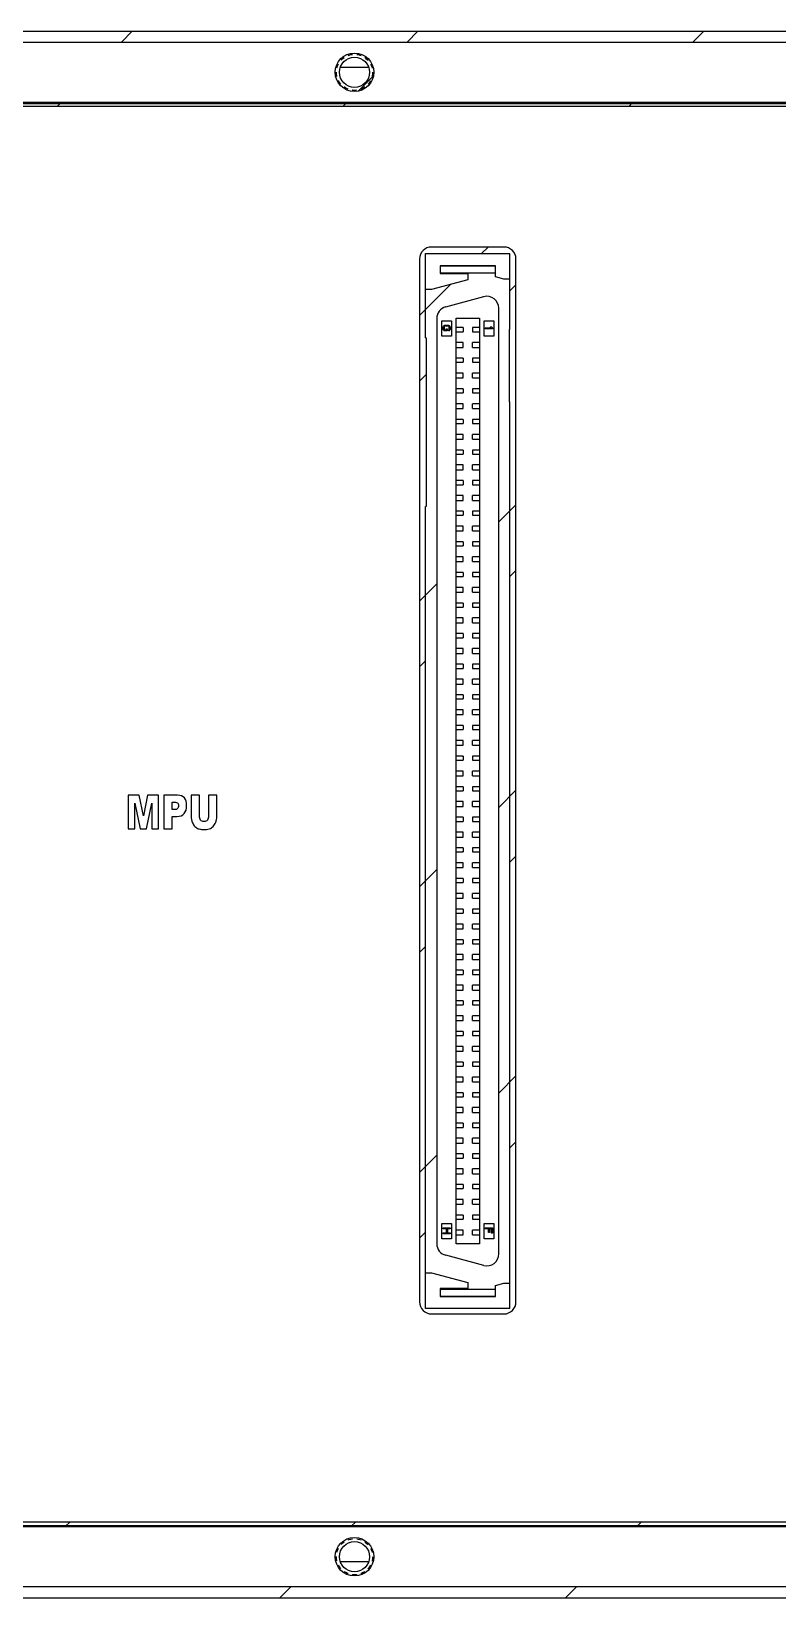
# Model space of a CAD drawing. Header units: inches. Extents: x 0 to 369, y 0 to 130.
# Drawn here: x 183.8 to 245.7, y 0 to 130 of the extents above; entities that cross this region are included whole.
import ezdxf

# ---------------------------------------------------------------- set-up
doc = ezdxf.new("R2010")
doc.units = ezdxf.units.IN
doc.header["$LTSCALE"] = 3.63
doc.header["$MEASUREMENT"] = 0
doc.linetypes.add('HIDDEN', pattern=[0.2, 0.1, -0.1])
for name, color, linetype in [('BRMJ710_4_001_DXF_HIDDEN_LINE', 7, 'CONTINUOUS'), ('BRMJ710_4_00DXF_CONTINUOUS_LINE', 7, 'CONTINUOUS'), ('BRMJ710_4_01DXF_CONTINUOUS_LINE', 7, 'CONTINUOUS'), ('C-1-1734101-DXF_CONTINUOUS_LINE', 7, 'CONTINUOUS')]:
    doc.layers.add(name, color=color, linetype=linetype)

msp = doc.modelspace()

# ---------------------------------------------------------------- linework, layer by layer
at = {"layer": 'BRMJ710_4_001_DXF_HIDDEN_LINE', "color": 8, "linetype": 'HIDDEN'}
for centre in [(210.6, 126.6), (210.6, 3.4)]:
    msp.add_circle(centre, 1.5, dxfattribs=at)
at = {"layer": 'BRMJ710_4_00DXF_CONTINUOUS_LINE', "color": 7, "linetype": 'Continuous'}
for p, q in [((2.5, 130), (363.5, 130)), ((211.78, 127), (209.42, 127)), ((2.5, 124), (363.5, 124)), ((2.8, 123.8), (363.2, 123.8)), ((223, 112.1), (217, 112.1)), ((216, 111.1), (216, 24.55)), ((224, 24.55), (224, 111.1)), ((217, 23.55), (223, 23.55)), ((2.5, 6), (363.5, 6)), ((2.8, 6.3), (363.2, 6.3)), ((209.42, 3), (211.78, 3)), ((2.5, 0), (363.5, 0))]:
    msp.add_line(p, q, dxfattribs=at)
at = {"layer": 'BRMJ710_4_00DXF_CONTINUOUS_LINE', "color": 2, "linetype": 'Continuous'}
for p, q in [((191.26, 129.1), (192.16, 130)), ((214.97, 129.1), (215.87, 130)), ((238.68, 129.1), (239.58, 130)), ((210.9, 125.03), (212.17, 126.3)), ((185.96, 123.8), (186.26, 124.1)), ((209.67, 123.8), (209.97, 124.1)), ((233.38, 123.8), (233.68, 124.1)), ((221.13, 111.55), (221.68, 112.1)), ((220.09, 110.52), (220.13, 110.55)), ((219.48, 109.9), (219.52, 109.94)), ((216, 106.42), (218.58, 109)), ((223.5, 108.46), (224, 108.96)), ((216, 100.96), (216.56, 101.52)), ((222.58, 89.29), (224, 90.71)), ((223.5, 84.75), (224, 85.25)), ((216, 82.71), (217.43, 84.14)), ((216, 77.25), (216.5, 77.75)), ((222.58, 65.58), (224, 67.01)), ((223.5, 61.04), (224, 61.54)), ((216, 59.01), (217.43, 60.43)), ((216, 53.54), (216.5, 54.04)), ((222.58, 41.87), (224, 43.3)), ((223.5, 37.34), (224, 37.84)), ((216, 35.3), (217.43, 36.72)), ((216, 29.84), (216.5, 30.34)), ((186.6, 5.9), (187, 6.3)), ((210.31, 5.9), (210.71, 6.3)), ((234.02, 5.9), (234.42, 6.3)), ((204.41, 0), (205.31, 0.9)), ((228.12, 0), (229.02, 0.9))]:
    msp.add_line(p, q, dxfattribs=at)
at = {"layer": 'BRMJ710_4_00DXF_CONTINUOUS_LINE', "color": 4, "linetype": 'Continuous'}
for p, q in [((192.72, 66.6), (191.82, 66.6)), ((191.82, 66.6), (191.82, 63.8)), ((193.08, 64.9), (192.72, 66.6)), ((193.42, 66.6), (193.08, 64.9)), ((194.33, 66.6), (193.42, 66.6)), ((194.33, 63.8), (194.33, 66.6)), ((195.92, 66.6), (194.77, 66.6)), ((194.77, 66.6), (194.77, 63.8)), ((197.73, 66.6), (197.04, 66.6)), ((197.04, 66.6), (197.04, 64.93)), ((197.73, 64.89), (197.73, 66.6)), ((199.18, 66.6), (198.49, 66.6)), ((198.49, 66.6), (198.49, 64.89)), ((199.18, 64.93), (199.18, 66.6)), ((192.38, 63.8), (192.38, 65.94)), ((192.38, 65.94), (192.82, 63.8)), ((193.33, 63.8), (193.77, 65.94)), ((193.77, 65.94), (193.77, 63.8)), ((195.47, 66.03), (195.67, 66.03)), ((195.47, 65.41), (195.47, 66.03)), ((195.64, 65.41), (195.47, 65.41)), ((191.82, 63.8), (192.38, 63.8)), ((192.82, 63.8), (193.33, 63.8)), ((193.77, 63.8), (194.33, 63.8)), ((194.77, 63.8), (195.47, 63.8)), ((195.47, 64.84), (195.85, 64.84)), ((195.47, 63.8), (195.47, 64.84))]:
    msp.add_line(p, q, dxfattribs=at)
at = {"layer": 'BRMJ710_4_00DXF_CONTINUOUS_LINE', "color": 7, "linetype": 'Continuous'}
for centre in [(210.6, 126.6), (210.6, 3.4)]:
    msp.add_circle(centre, 1.25, dxfattribs=at)
for centre, radius, start, end in [((209.59, 125.38), 1.62, 90.0022, 96.4011), ((211.61, 125.38), 1.62, 83.5989, 89.9978), ((217, 111.1), 1, 90, 180), ((223, 111.1), 1, 0, 90), ((217, 24.55), 1, 180, 270), ((223, 24.55), 1, 270, 0), ((209.59, 4.62), 1.62, 263.5989, 269.9978), ((211.61, 4.62), 1.62, 270.0022, 276.4011)]:
    msp.add_arc(centre, radius, start, end, dxfattribs=at)
at = {"layer": 'BRMJ710_4_00DXF_CONTINUOUS_LINE', "color": 4, "linetype": 'Continuous'}
for points in [[(196.49, 66.38), (196.36, 66.53), (196.17, 66.6), (195.92, 66.6)], [(196.67, 65.74), (196.67, 66.02), (196.61, 66.23), (196.49, 66.38)], [(195.92, 65.49), (195.86, 65.43), (195.77, 65.41), (195.64, 65.41)], [(195.67, 66.03), (195.79, 66.03), (195.88, 66), (195.93, 65.94)], [(195.85, 64.84), (196.13, 64.84), (196.33, 64.92), (196.47, 65.08)], [(196, 65.72), (196, 65.62), (195.97, 65.55), (195.92, 65.49)], [(195.93, 65.94), (195.98, 65.88), (196, 65.8), (196, 65.72)], [(196.47, 65.08), (196.61, 65.24), (196.67, 65.46), (196.67, 65.74)], [(197.04, 64.93), (197.04, 64.79), (197.06, 64.64), (197.1, 64.46)], [(197.1, 64.46), (197.13, 64.35), (197.18, 64.24), (197.25, 64.13)], [(197.25, 64.13), (197.32, 64.03), (197.4, 63.95), (197.49, 63.89)], [(197.49, 63.89), (197.57, 63.84), (197.68, 63.8), (197.81, 63.78)], [(197.83, 64.53), (197.76, 64.62), (197.73, 64.74), (197.73, 64.89)], [(197.81, 63.78), (197.94, 63.76), (198.06, 63.75), (198.17, 63.75)], [(198.11, 64.41), (197.99, 64.41), (197.9, 64.45), (197.83, 64.53)], [(198.39, 64.53), (198.32, 64.45), (198.23, 64.41), (198.11, 64.41)], [(198.17, 63.75), (198.36, 63.75), (198.52, 63.78), (198.65, 63.85)], [(198.49, 64.89), (198.49, 64.74), (198.46, 64.62), (198.39, 64.53)], [(198.65, 63.85), (198.75, 63.89), (198.84, 63.97), (198.93, 64.08)], [(198.93, 64.08), (199.02, 64.19), (199.08, 64.32), (199.12, 64.46)], [(199.12, 64.46), (199.16, 64.61), (199.18, 64.76), (199.18, 64.93)]]:
    msp.add_open_spline(points, degree=3, dxfattribs=at)
at = {"layer": 'BRMJ710_4_01DXF_CONTINUOUS_LINE', "color": 7, "linetype": 'Continuous'}
for p, q in [((2.7, 129.1), (363.3, 129.1)), ((363.3, 124.1), (2.7, 124.1)), ((2.7, 5.9), (363.3, 5.9)), ((363.3, 0.9), (2.7, 0.9))]:
    msp.add_line(p, q, dxfattribs=at)
for centre in [(210.6, 126.6), (210.6, 3.4)]:
    msp.add_circle(centre, 1.6, dxfattribs=at)
at = {"layer": 'C-1-1734101-DXF_CONTINUOUS_LINE', "color": 7, "linetype": 'Continuous'}
for p, q in [((216.5, 104.55), (216.5, 111.55)), ((216.5, 111.55), (223.5, 111.55)), ((217.7, 110.55), (217.7, 109.9)), ((222.3, 110.55), (217.7, 110.55)), ((222.3, 110.52), (217.7, 110.52)), ((222.3, 109.63), (222.3, 110.55)), ((223.5, 105.24), (223.5, 111.55)), ((220, 109.38), (217, 108.58)), ((222.3, 109.94), (217.7, 109.94)), ((217.7, 109.9), (220, 109.9)), ((220, 109.9), (220, 109.38)), ((223, 109.44), (222.3, 109.63)), ((223.5, 109.44), (223, 109.44)), ((217, 108.58), (216.5, 108.58)), ((218.17, 107.13), (221.32, 107.98)), ((222.58, 28.54), (222.58, 107.01)), ((217.43, 106.17), (217.43, 29.38)), ((217.85, 104.7), (217.85, 105.97)), ((217.85, 105.97), (218.65, 105.97)), ((217.95, 105.42), (217.96, 105.48)), ((217.95, 105.31), (217.95, 105.42)), ((217.96, 105.24), (217.95, 105.31)), ((217.96, 105.48), (217.99, 105.53)), ((217.99, 105.53), (218.04, 105.58)), ((218.04, 105.47), (218.03, 105.42)), ((218.03, 105.42), (218.03, 105.31)), ((218.03, 105.31), (218.04, 105.26)), ((218.04, 105.58), (218.09, 105.61)), ((218.06, 105.51), (218.04, 105.47)), ((218.1, 105.53), (218.06, 105.51)), ((218.09, 105.61), (218.15, 105.62)), ((218.15, 105.54), (218.1, 105.53)), ((218.15, 105.62), (218.35, 105.62)), ((218.35, 105.54), (218.15, 105.54)), ((218.21, 105.21), (218.21, 105.32)), ((218.21, 105.32), (218.28, 105.32)), ((218.28, 105.32), (218.28, 105.13)), ((218.35, 105.62), (218.41, 105.61)), ((218.4, 105.53), (218.35, 105.54)), ((218.44, 105.51), (218.4, 105.53)), ((218.41, 105.61), (218.46, 105.58)), ((218.46, 105.47), (218.44, 105.51)), ((218.46, 105.58), (218.51, 105.53)), ((218.47, 105.42), (218.46, 105.47)), ((218.46, 105.26), (218.47, 105.31)), ((218.47, 105.31), (218.47, 105.42)), ((218.51, 105.53), (218.54, 105.48)), ((218.54, 105.48), (218.55, 105.42)), ((218.55, 105.31), (218.54, 105.24)), ((218.55, 105.42), (218.55, 105.31)), ((218.65, 105.97), (218.65, 104.7)), ((219.03, 29.36), (219.03, 106.19)), ((219.03, 106.19), (220.97, 106.19)), ((219.61, 105.41), (219.03, 105.41)), ((219.61, 105.41), (219.61, 105.07)), ((220.39, 105.41), (220.39, 105.07)), ((220.97, 105.41), (220.39, 105.41)), ((220.97, 106.19), (220.97, 29.36)), ((221.35, 104.7), (221.35, 105.97)), ((221.35, 105.97), (222.15, 105.97)), ((221.45, 105.32), (221.45, 105.39)), ((221.45, 105.39), (221.95, 105.39)), ((222.05, 105.32), (221.45, 105.32)), ((221.86, 105.47), (221.96, 105.47)), ((221.95, 105.39), (221.86, 105.47)), ((221.96, 105.47), (222.05, 105.39)), ((222.05, 105.39), (222.05, 105.32)), ((222.15, 105.97), (222.15, 104.7)), ((216.5, 104.55), (216.56, 104.55)), ((216.56, 104.55), (216.56, 90.55)), ((218.65, 104.7), (217.85, 104.7)), ((217.99, 105.2), (217.96, 105.24)), ((218.04, 105.14), (217.99, 105.2)), ((218.04, 105.26), (218.06, 105.22)), ((218.09, 105.13), (218.04, 105.14)), ((218.06, 105.22), (218.1, 105.21)), ((218.28, 105.13), (218.09, 105.13)), ((218.1, 105.21), (218.21, 105.21)), ((218.4, 105.21), (218.44, 105.22)), ((218.4, 105.13), (218.4, 105.21)), ((218.46, 105.14), (218.4, 105.13)), ((218.44, 105.22), (218.46, 105.26)), ((218.51, 105.2), (218.46, 105.14)), ((218.54, 105.24), (218.51, 105.2)), ((219.03, 105.07), (219.61, 105.07)), ((219.61, 104.17), (219.03, 104.17)), ((219.61, 103.77), (219.61, 104.17)), ((220.39, 105.07), (220.97, 105.07)), ((220.39, 103.77), (220.39, 104.17)), ((220.97, 104.17), (220.39, 104.17)), ((222.15, 104.7), (221.35, 104.7)), ((223.45, 99.24), (223.45, 105.24)), ((223.45, 105.24), (223.5, 105.24)), ((219.03, 103.77), (219.61, 103.77)), ((219.61, 102.87), (219.03, 102.87)), ((219.61, 102.87), (219.61, 102.53)), ((220.39, 103.77), (220.97, 103.77)), ((220.39, 102.87), (220.39, 102.53)), ((220.97, 102.87), (220.39, 102.87)), ((219.03, 102.53), (219.61, 102.53)), ((219.61, 101.63), (219.03, 101.63)), ((219.61, 101.23), (219.61, 101.63)), ((220.39, 102.53), (220.97, 102.53)), ((220.39, 101.23), (220.39, 101.63)), ((220.97, 101.63), (220.39, 101.63)), ((219.03, 101.23), (219.61, 101.23)), ((219.61, 100.33), (219.03, 100.33)), ((219.61, 100.33), (219.61, 99.99)), ((220.39, 101.23), (220.97, 101.23)), ((220.39, 100.33), (220.39, 99.99)), ((220.97, 100.33), (220.39, 100.33)), ((219.03, 99.99), (219.61, 99.99)), ((219.61, 99.09), (219.03, 99.09)), ((219.61, 98.69), (219.61, 99.09)), ((220.39, 99.99), (220.97, 99.99)), ((220.39, 98.69), (220.39, 99.09)), ((220.97, 99.09), (220.39, 99.09)), ((223.5, 99.24), (223.45, 99.24)), ((223.5, 24), (223.5, 99.24)), ((219.03, 98.69), (219.61, 98.69)), ((219.61, 97.79), (219.03, 97.79)), ((219.61, 97.79), (219.61, 97.45)), ((220.39, 98.69), (220.97, 98.69)), ((220.39, 97.79), (220.39, 97.45)), ((220.97, 97.79), (220.39, 97.79)), ((219.03, 97.45), (219.61, 97.45)), ((219.61, 96.55), (219.03, 96.55)), ((219.61, 96.15), (219.61, 96.55)), ((220.39, 97.45), (220.97, 97.45)), ((220.39, 96.15), (220.39, 96.55)), ((220.97, 96.55), (220.39, 96.55)), ((219.03, 96.15), (219.61, 96.15)), ((219.61, 95.25), (219.03, 95.25)), ((219.03, 94.91), (219.61, 94.91)), ((219.61, 95.25), (219.61, 94.91)), ((220.39, 96.15), (220.97, 96.15)), ((220.39, 95.25), (220.39, 94.91)), ((220.97, 95.25), (220.39, 95.25)), ((220.39, 94.91), (220.97, 94.91)), ((219.61, 94.01), (219.03, 94.01)), ((219.03, 93.61), (219.61, 93.61)), ((219.61, 93.61), (219.61, 94.01)), ((220.39, 93.61), (220.39, 94.01)), ((220.97, 94.01), (220.39, 94.01)), ((220.39, 93.61), (220.97, 93.61)), ((219.61, 92.71), (219.03, 92.71)), ((219.03, 92.37), (219.61, 92.37)), ((219.61, 92.71), (219.61, 92.37)), ((220.97, 92.71), (220.39, 92.71)), ((220.39, 92.71), (220.39, 92.37)), ((220.39, 92.37), (220.97, 92.37)), ((219.61, 91.47), (219.03, 91.47)), ((219.03, 91.07), (219.61, 91.07)), ((219.61, 91.07), (219.61, 91.47)), ((220.97, 91.47), (220.39, 91.47)), ((220.39, 91.07), (220.39, 91.47)), ((220.39, 91.07), (220.97, 91.07)), ((216.56, 90.55), (216.5, 90.55)), ((216.5, 24), (216.5, 90.55)), ((219.61, 90.17), (219.03, 90.17)), ((219.03, 89.83), (219.61, 89.83)), ((219.61, 90.17), (219.61, 89.83)), ((220.97, 90.17), (220.39, 90.17)), ((220.39, 90.17), (220.39, 89.83)), ((220.39, 89.83), (220.97, 89.83)), ((219.61, 88.93), (219.03, 88.93)), ((219.03, 88.53), (219.61, 88.53)), ((219.61, 88.53), (219.61, 88.93)), ((220.97, 88.93), (220.39, 88.93)), ((220.39, 88.53), (220.39, 88.93)), ((220.39, 88.53), (220.97, 88.53)), ((219.61, 87.63), (219.03, 87.63)), ((219.03, 87.29), (219.61, 87.29)), ((219.61, 87.63), (219.61, 87.29)), ((220.97, 87.63), (220.39, 87.63)), ((220.39, 87.63), (220.39, 87.29)), ((220.39, 87.29), (220.97, 87.29)), ((219.61, 86.39), (219.03, 86.39)), ((219.03, 85.99), (219.61, 85.99)), ((219.61, 85.99), (219.61, 86.39)), ((220.97, 86.39), (220.39, 86.39)), ((220.39, 85.99), (220.39, 86.39)), ((220.39, 85.99), (220.97, 85.99)), ((219.61, 85.09), (219.03, 85.09)), ((219.03, 84.75), (219.61, 84.75)), ((219.61, 85.09), (219.61, 84.75)), ((220.97, 85.09), (220.39, 85.09)), ((220.39, 85.09), (220.39, 84.75)), ((220.39, 84.75), (220.97, 84.75)), ((219.61, 83.85), (219.03, 83.85)), ((219.03, 83.45), (219.61, 83.45)), ((219.61, 83.45), (219.61, 83.85)), ((220.97, 83.85), (220.39, 83.85)), ((220.39, 83.45), (220.39, 83.85)), ((220.39, 83.45), (220.97, 83.45)), ((219.61, 82.55), (219.03, 82.55)), ((219.03, 82.21), (219.61, 82.21)), ((219.61, 82.55), (219.61, 82.21)), ((220.97, 82.55), (220.39, 82.55)), ((220.39, 82.55), (220.39, 82.21)), ((220.39, 82.21), (220.97, 82.21)), ((219.61, 81.31), (219.03, 81.31)), ((219.03, 80.91), (219.61, 80.91)), ((219.61, 80.91), (219.61, 81.31)), ((220.97, 81.31), (220.39, 81.31)), ((220.39, 80.91), (220.39, 81.31)), ((220.39, 80.91), (220.97, 80.91)), ((219.61, 80.01), (219.03, 80.01)), ((219.03, 79.67), (219.61, 79.67)), ((219.61, 80.01), (219.61, 79.67)), ((220.97, 80.01), (220.39, 80.01)), ((220.39, 80.01), (220.39, 79.67)), ((220.39, 79.67), (220.97, 79.67)), ((219.61, 78.77), (219.03, 78.77)), ((219.03, 78.37), (219.61, 78.37)), ((219.61, 78.37), (219.61, 78.77)), ((220.97, 78.77), (220.39, 78.77)), ((220.39, 78.37), (220.39, 78.77)), ((220.39, 78.37), (220.97, 78.37)), ((219.61, 77.47), (219.03, 77.47)), ((219.03, 77.13), (219.61, 77.13)), ((219.61, 77.47), (219.61, 77.13)), ((220.97, 77.47), (220.39, 77.47)), ((220.39, 77.47), (220.39, 77.13)), ((220.39, 77.13), (220.97, 77.13)), ((219.61, 76.23), (219.03, 76.23)), ((219.03, 75.83), (219.61, 75.83)), ((219.61, 75.83), (219.61, 76.23)), ((220.97, 76.23), (220.39, 76.23)), ((220.39, 75.83), (220.39, 76.23)), ((220.39, 75.83), (220.97, 75.83)), ((219.61, 74.93), (219.03, 74.93)), ((219.03, 74.59), (219.61, 74.59)), ((219.61, 74.93), (219.61, 74.59)), ((220.97, 74.93), (220.39, 74.93)), ((220.39, 74.93), (220.39, 74.59)), ((220.39, 74.59), (220.97, 74.59)), ((219.61, 73.69), (219.03, 73.69)), ((219.03, 73.29), (219.61, 73.29)), ((219.61, 73.29), (219.61, 73.69)), ((220.97, 73.69), (220.39, 73.69)), ((220.39, 73.29), (220.39, 73.69)), ((220.39, 73.29), (220.97, 73.29)), ((219.61, 72.39), (219.03, 72.39)), ((219.03, 72.05), (219.61, 72.05)), ((219.61, 72.39), (219.61, 72.05)), ((220.97, 72.39), (220.39, 72.39)), ((220.39, 72.39), (220.39, 72.05)), ((220.39, 72.05), (220.97, 72.05)), ((219.61, 71.15), (219.03, 71.15)), ((219.03, 70.75), (219.61, 70.75)), ((219.61, 70.75), (219.61, 71.15)), ((220.97, 71.15), (220.39, 71.15)), ((220.39, 70.75), (220.39, 71.15)), ((220.39, 70.75), (220.97, 70.75)), ((219.61, 69.85), (219.03, 69.85)), ((219.03, 69.51), (219.61, 69.51)), ((219.61, 69.85), (219.61, 69.51)), ((220.97, 69.85), (220.39, 69.85)), ((220.39, 69.85), (220.39, 69.51)), ((220.39, 69.51), (220.97, 69.51)), ((219.61, 68.61), (219.03, 68.61)), ((219.03, 68.21), (219.61, 68.21)), ((219.61, 68.21), (219.61, 68.61)), ((220.97, 68.61), (220.39, 68.61)), ((220.39, 68.21), (220.39, 68.61)), ((220.39, 68.21), (220.97, 68.21)), ((219.61, 67.31), (219.03, 67.31)), ((219.03, 66.97), (219.61, 66.97)), ((219.61, 67.31), (219.61, 66.97)), ((220.97, 67.31), (220.39, 67.31)), ((220.39, 67.31), (220.39, 66.97)), ((220.39, 66.97), (220.97, 66.97)), ((219.61, 66.07), (219.03, 66.07)), ((219.03, 65.67), (219.61, 65.67)), ((219.61, 65.67), (219.61, 66.07)), ((220.97, 66.07), (220.39, 66.07)), ((220.39, 65.67), (220.39, 66.07)), ((220.39, 65.67), (220.97, 65.67)), ((219.61, 64.77), (219.03, 64.77)), ((219.03, 64.43), (219.61, 64.43)), ((219.61, 64.77), (219.61, 64.43)), ((220.97, 64.77), (220.39, 64.77)), ((220.39, 64.77), (220.39, 64.43)), ((220.39, 64.43), (220.97, 64.43)), ((219.61, 63.53), (219.03, 63.53)), ((219.03, 63.13), (219.61, 63.13)), ((219.61, 63.13), (219.61, 63.53)), ((220.97, 63.53), (220.39, 63.53)), ((220.39, 63.13), (220.39, 63.53)), ((220.39, 63.13), (220.97, 63.13)), ((219.61, 62.23), (219.03, 62.23)), ((219.03, 61.89), (219.61, 61.89)), ((219.61, 62.23), (219.61, 61.89)), ((220.97, 62.23), (220.39, 62.23)), ((220.39, 62.23), (220.39, 61.89)), ((220.39, 61.89), (220.97, 61.89)), ((219.61, 60.99), (219.03, 60.99)), ((219.03, 60.59), (219.61, 60.59)), ((219.61, 60.59), (219.61, 60.99)), ((220.97, 60.99), (220.39, 60.99)), ((220.39, 60.59), (220.39, 60.99)), ((220.39, 60.59), (220.97, 60.59)), ((219.61, 59.69), (219.03, 59.69)), ((219.03, 59.35), (219.61, 59.35)), ((219.61, 59.69), (219.61, 59.35)), ((220.97, 59.69), (220.39, 59.69)), ((220.39, 59.69), (220.39, 59.35)), ((220.39, 59.35), (220.97, 59.35)), ((219.61, 58.45), (219.03, 58.45)), ((219.03, 58.05), (219.61, 58.05)), ((219.61, 58.05), (219.61, 58.45)), ((220.97, 58.45), (220.39, 58.45)), ((220.39, 58.05), (220.39, 58.45)), ((220.39, 58.05), (220.97, 58.05)), ((219.61, 57.15), (219.03, 57.15)), ((219.03, 56.81), (219.61, 56.81)), ((219.61, 55.91), (219.03, 55.91)), ((219.61, 57.15), (219.61, 56.81)), ((219.61, 55.51), (219.61, 55.91)), ((220.97, 57.15), (220.39, 57.15)), ((220.39, 57.15), (220.39, 56.81)), ((220.39, 56.81), (220.97, 56.81)), ((220.97, 55.91), (220.39, 55.91)), ((220.39, 55.51), (220.39, 55.91)), ((219.03, 55.51), (219.61, 55.51)), ((219.61, 54.61), (219.03, 54.61)), ((219.61, 54.61), (219.61, 54.27)), ((220.39, 55.51), (220.97, 55.51)), ((220.97, 54.61), (220.39, 54.61)), ((220.39, 54.61), (220.39, 54.27)), ((219.03, 54.27), (219.61, 54.27)), ((219.61, 53.37), (219.03, 53.37)), ((219.61, 52.97), (219.61, 53.37)), ((220.39, 54.27), (220.97, 54.27)), ((220.97, 53.37), (220.39, 53.37)), ((220.39, 52.97), (220.39, 53.37)), ((219.03, 52.97), (219.61, 52.97)), ((219.61, 52.07), (219.03, 52.07)), ((219.61, 52.07), (219.61, 51.73)), ((220.39, 52.97), (220.97, 52.97)), ((220.97, 52.07), (220.39, 52.07)), ((220.39, 52.07), (220.39, 51.73)), ((219.03, 51.73), (219.61, 51.73)), ((219.61, 50.83), (219.03, 50.83)), ((219.61, 50.43), (219.61, 50.83)), ((220.39, 51.73), (220.97, 51.73)), ((220.97, 50.83), (220.39, 50.83)), ((220.39, 50.43), (220.39, 50.83)), ((219.03, 50.43), (219.61, 50.43)), ((219.61, 49.53), (219.03, 49.53)), ((219.61, 49.53), (219.61, 49.19)), ((220.39, 50.43), (220.97, 50.43)), ((220.97, 49.53), (220.39, 49.53)), ((220.39, 49.53), (220.39, 49.19)), ((219.03, 49.19), (219.61, 49.19)), ((219.61, 48.29), (219.03, 48.29)), ((219.61, 47.89), (219.61, 48.29)), ((220.39, 49.19), (220.97, 49.19)), ((220.97, 48.29), (220.39, 48.29)), ((220.39, 47.89), (220.39, 48.29)), ((219.03, 47.89), (219.61, 47.89)), ((219.61, 46.99), (219.03, 46.99)), ((219.61, 46.99), (219.61, 46.65)), ((220.39, 47.89), (220.97, 47.89)), ((220.97, 46.99), (220.39, 46.99)), ((220.39, 46.99), (220.39, 46.65)), ((219.03, 46.65), (219.61, 46.65)), ((219.61, 45.75), (219.03, 45.75)), ((219.61, 45.35), (219.61, 45.75)), ((220.39, 46.65), (220.97, 46.65)), ((220.97, 45.75), (220.39, 45.75)), ((220.39, 45.35), (220.39, 45.75)), ((219.03, 45.35), (219.61, 45.35)), ((219.61, 44.45), (219.03, 44.45)), ((219.61, 44.45), (219.61, 44.11)), ((220.39, 45.35), (220.97, 45.35)), ((220.97, 44.45), (220.39, 44.45)), ((220.39, 44.45), (220.39, 44.11)), ((219.03, 44.11), (219.61, 44.11)), ((219.61, 43.21), (219.03, 43.21)), ((219.61, 42.81), (219.61, 43.21)), ((220.39, 44.11), (220.97, 44.11)), ((220.97, 43.21), (220.39, 43.21)), ((220.39, 42.81), (220.39, 43.21)), ((219.03, 42.81), (219.61, 42.81)), ((219.61, 41.91), (219.03, 41.91)), ((219.61, 41.91), (219.61, 41.57)), ((220.39, 42.81), (220.97, 42.81)), ((220.97, 41.91), (220.39, 41.91)), ((220.39, 41.91), (220.39, 41.57)), ((219.03, 41.57), (219.61, 41.57)), ((219.61, 40.67), (219.03, 40.67)), ((219.61, 40.27), (219.61, 40.67)), ((220.39, 41.57), (220.97, 41.57)), ((220.97, 40.67), (220.39, 40.67)), ((220.39, 40.27), (220.39, 40.67)), ((219.03, 40.27), (219.61, 40.27)), ((219.61, 39.37), (219.03, 39.37)), ((219.03, 39.03), (219.61, 39.03)), ((219.61, 39.37), (219.61, 39.03)), ((220.39, 40.27), (220.97, 40.27)), ((220.97, 39.37), (220.39, 39.37)), ((220.39, 39.37), (220.39, 39.03)), ((220.39, 39.03), (220.97, 39.03)), ((219.61, 38.13), (219.03, 38.13)), ((219.03, 37.73), (219.61, 37.73)), ((219.61, 37.73), (219.61, 38.13)), ((220.97, 38.13), (220.39, 38.13)), ((220.39, 37.73), (220.39, 38.13)), ((220.39, 37.73), (220.97, 37.73)), ((219.61, 36.83), (219.03, 36.83)), ((219.03, 36.49), (219.61, 36.49)), ((219.61, 36.83), (219.61, 36.49)), ((220.97, 36.83), (220.39, 36.83)), ((220.39, 36.83), (220.39, 36.49)), ((220.39, 36.49), (220.97, 36.49)), ((219.61, 35.59), (219.03, 35.59)), ((219.03, 35.19), (219.61, 35.19)), ((219.61, 35.19), (219.61, 35.59)), ((220.97, 35.59), (220.39, 35.59)), ((220.39, 35.19), (220.39, 35.59)), ((220.39, 35.19), (220.97, 35.19)), ((219.61, 34.29), (219.03, 34.29)), ((219.03, 33.95), (219.61, 33.95)), ((219.61, 34.29), (219.61, 33.95)), ((220.97, 34.29), (220.39, 34.29)), ((220.39, 34.29), (220.39, 33.95)), ((220.39, 33.95), (220.97, 33.95)), ((219.61, 33.05), (219.03, 33.05)), ((219.03, 32.65), (219.61, 32.65)), ((219.61, 32.65), (219.61, 33.05)), ((220.97, 33.05), (220.39, 33.05)), ((220.39, 32.65), (220.39, 33.05)), ((220.39, 32.65), (220.97, 32.65)), ((219.61, 31.75), (219.03, 31.75)), ((219.03, 31.41), (219.61, 31.41)), ((219.61, 31.75), (219.61, 31.41)), ((220.97, 31.75), (220.39, 31.75)), ((220.39, 31.75), (220.39, 31.41)), ((220.39, 31.41), (220.97, 31.41)), ((217.85, 31.05), (218.65, 31.05)), ((217.85, 29.78), (217.85, 31.05)), ((217.95, 30.7), (218.55, 30.7)), ((217.95, 30.62), (217.95, 30.7)), ((218.23, 30.62), (217.95, 30.62)), ((217.95, 30.28), (218.23, 30.28)), ((217.95, 30.2), (217.95, 30.28)), ((218.55, 30.2), (217.95, 30.2)), ((218.23, 30.28), (218.23, 30.62)), ((218.55, 30.62), (218.31, 30.62)), ((218.31, 30.62), (218.31, 30.28)), ((218.31, 30.28), (218.55, 30.28)), ((218.55, 30.7), (218.55, 30.62)), ((218.55, 30.28), (218.55, 30.2)), ((218.65, 31.05), (218.65, 29.78)), ((219.61, 30.51), (219.03, 30.51)), ((219.03, 30.11), (219.61, 30.11)), ((219.61, 30.11), (219.61, 30.51)), ((220.97, 30.51), (220.39, 30.51)), ((220.39, 30.11), (220.39, 30.51)), ((220.39, 30.11), (220.97, 30.11)), ((221.35, 31.05), (222.15, 31.05)), ((221.35, 29.78), (221.35, 31.05)), ((221.45, 30.7), (222.05, 30.7)), ((221.45, 30.62), (221.45, 30.7)), ((221.73, 30.62), (221.45, 30.62)), ((221.73, 30.3), (221.73, 30.62)), ((221.81, 30.3), (221.73, 30.3)), ((221.97, 30.62), (221.81, 30.62)), ((221.81, 30.62), (221.81, 30.3)), ((221.97, 30.25), (221.97, 30.62)), ((222.05, 30.25), (221.97, 30.25)), ((222.05, 30.7), (222.05, 30.25)), ((222.15, 31.05), (222.15, 29.78)), ((218.65, 29.78), (217.85, 29.78)), ((220.97, 29.36), (219.03, 29.36)), ((222.15, 29.78), (221.35, 29.78)), ((221.32, 27.57), (218.17, 28.42)), ((216.5, 26.97), (217, 26.97)), ((217, 26.97), (220, 26.17)), ((220, 26.17), (220, 25.65)), ((222.3, 25.92), (223, 26.11)), ((223, 26.11), (223.5, 26.11)), ((220, 25.65), (217.7, 25.65)), ((217.7, 25.65), (217.7, 24.99)), ((217.7, 25.61), (222.3, 25.61)), ((217.7, 25.03), (222.3, 25.03)), ((217.7, 24.99), (222.3, 24.99)), ((222.3, 24.99), (222.3, 25.92)), ((223.5, 24), (216.5, 24))]:
    msp.add_line(p, q, dxfattribs=at)
for centre, start, end in [((221.58, 107.01), 0, 105), ((218.43, 106.17), 105, 180), ((218.43, 29.38), 180, 255), ((221.58, 28.54), 255, 0)]:
    msp.add_arc(centre, 1, start, end, dxfattribs=at)

doc.saveas('drawing.dxf')
